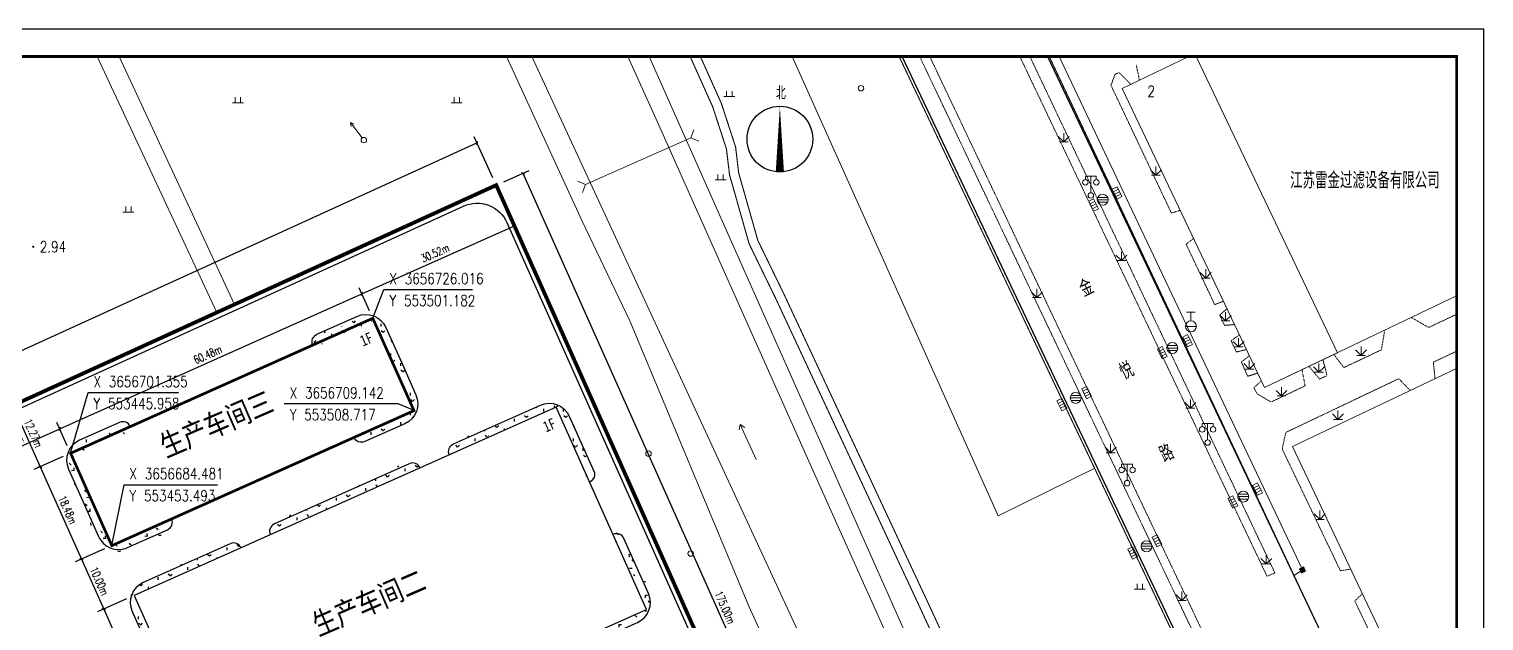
# Model space of a CAD drawing. Extents: x -165130 to 255370, y -346822 to 187778.
# Drawn here: x -10505 to 255370, y 20252 to 128378 of the extents above; entities that cross this region are included whole.
import ezdxf
from ezdxf.enums import TextEntityAlignment as Align

# ---------------------------------------------------------------- set-up
doc = ezdxf.new("R2010")
doc.units = 0
doc.header["$MEASUREMENT"] = 0
for name, pattern in [('DASH', [0.35, 0.25, -0.1]), ('X3', [5, 4, -1]), ('X6', [2, 1, -1])]:
    doc.linetypes.add(name, pattern=pattern)
doc.layers.get('0').update_dxf_attribs({"linetype": 'CONTINUOUS'})
doc.layers.get('Defpoints').update_dxf_attribs({"linetype": 'CONTINUOUS'})
for name, color, linetype in [('DIM_SYMB', 3, 'CONTINUOUS'), ('GCD', 1, 'CONTINUOUS'), ('PUB_DIM', 3, 'CONTINUOUS'), ('PUB_TEXT', 7, 'CONTINUOUS'), ('PUB_TITLE', 4, 'CONTINUOUS'), ('围墙', 151, 'FENCELINE1'), ('填充', 8, 'CONTINUOUS'), ('层0', 253, 'CONTINUOUS'), ('规划建筑', 7, 'CONTINUOUS'), ('规划道路边线', 1, 'CONTINUOUS')]:
    doc.layers.add(name, color=color, linetype=linetype)
doc.layers.add('底图', color=252, linetype='CONTINUOUS', lineweight=5)
doc.styles.add('_TCH_DIM', font='SIMPLEX', dxfattribs={"bigfont": 'GBCBIG'})
doc.styles.add('_TCH_DIM_T3', font='SIMPLEX', dxfattribs={"width": 0.7058823529411765, "bigfont": 'GBCBIG'})
doc.styles.add('HZ', font='txt', dxfattribs={"width": 0.7, "height": 5, "bigfont": 'STF:宋体'})
doc.styles.add('宋体', font='', dxfattribs={"width": 0.8})
doc.styles.get('宋体').set_extended_font_data('SimSun')
doc.linetypes.add('10421', pattern='A,2,[150,AAA.SHX,S=1,R=0,X=0,Y=1],1e-11', length=2.00000000001)
doc.linetypes.add('1161', pattern='A,0,[149,AAA.SHX,S=0.15,R=0,X=0,Y=0],-1.6', length=1.6)
doc.linetypes.add('444', pattern='A,4.5,[145,AAA.SHX,S=1,R=0,X=0,Y=1],4.5,-0.5,[146,AAA.SHX,S=1,R=0,X=0,Y=0],-0.5', length=10)
doc.linetypes.add('833', pattern='A,2,[150,AAA.SHX,S=0.8,R=0,X=0,Y=0.8],2,[150,AAA.SHX,S=2,R=0,X=0,Y=2],1e-11', length=4.00000000001)
doc.linetypes.add('FENCELINE1', pattern='A,0.25,-0.1,[133,ltypeshp.shx,S=0.1,R=0,X=-0.1,Y=0],-0.1,1', length=1.45)
doc.dimstyles.new('总图&&500', dxfattribs={"dimtxt": 1487.5, "dimasz": 500, "dimexe": 1250, "dimexo": 1500, "dimgap": 631.2500000000001, "dimtad": 1, "dimlfac": 0.001, "dimzin": 0, "dimdsep": 46, "dimtxsty": '_TCH_DIM_T3', "dimblk": 'ARCHTICK', "dimcen": 0.09, "dimclrt": 7, "dimazin": 2, "dimtfac": 1, "dimtix": 1, "dimtmove": 2, "dimatfit": 3, "dimfxl": 1, "dimtolj": 1, "dimtzin": 0, "dimarcsym": 0})

# ---------------------------------------------------------------- blocks, each defined once
blk = doc.blocks.new('qar5gesfd')
at = {"layer": 'PUB_TITLE'}
blk.add_lwpolyline([(-86068.11089729436, 153824.1564108373), (-1968.110897294362, 153824.1564108373), (-1968.110897294362, 213224.1564108373), (-86068.11089729436, 213224.1564108374)], close=True, dxfattribs=at)
at = {"layer": 'PUB_TITLE', "const_width": 100}
blk.add_lwpolyline([(-83568.11089729436, 154824.1564108373), (-2968.110897294362, 154824.1564108373), (-2968.110897294362, 212224.1564108373), (-83568.11089729436, 212224.1564108374)], close=True, dxfattribs=at)
blk = doc.blocks.new('gc133')
for p, q in [((-1, 0), (1, 0)), ((-0.8, 2.6), (0.8, 2.6)), ((0, 1), (0, 2.6))]:
    blk.add_line(p, q)
blk.add_circle((0, 0), 1)
blk = doc.blocks.new('gc002')
at = {"const_width": 1}
blk.add_lwpolyline([(-0.5, 0), (0.5, 0)], dxfattribs=at)
blk = doc.blocks.new('gc124')
for p, q in [((-1, 1), (0, 0)), ((-0.8, 0), (0.8, 0)), ((0, 0), (0, 1.6)), ((0, 0), (1, 1))]:
    blk.add_line(p, q)
blk = doc.blocks.new('gc097')
for p, q in [((-1, 2.9), (-1, 3.5)), ((-1, 3.5), (1, 3.5)), ((0, 0.5), (0, 3.5)), ((1, 3.5), (1, 2.9))]:
    blk.add_line(p, q)
for centre in [(-1, 2.399999999999999), (1, 2.399999999999999), (0, 0)]:
    blk.add_circle(centre, 0.5)
blk = doc.blocks.new('gc170')
at = {"linetype": 'Continuous'}
blk.add_circle((0, 0), 0.5, dxfattribs=at)
blk = doc.blocks.new('gc119')
for p, q in [((-1, 0), (1, 0)), ((-0.5, 1), (-0.5, 0)), ((0.5, 1), (0.5, 0))]:
    blk.add_line(p, q)
blk = doc.blocks.new('gcbj0104')
for p, q in [((-0.5, 0.5), (-0.5, -0.5)), ((0, 0.5), (0, -0.5)), ((0.5, 0.5), (0.5, -0.5))]:
    blk.add_line(p, q)
blk.add_lwpolyline([(-1, 0.5), (-1, -0.5), (1, -0.5), (1, 0.5)], close=True)
blk = doc.blocks.new('gcbj0103')
for p, q in [((-1, 0), (1, 0)), ((-0.9009279699931144, 0.4339686542644392), (0.9009279699931144, 0.4339686542644392)), ((-0.8840719287007583, -0.4673508584386286), (0.8840719287007583, -0.4673508584386286))]:
    blk.add_line(p, q)
blk.add_circle((0, 0), 1)
blk = doc.blocks.new('gc086')
for p, q in [((0, 0), (7, 0)), ((7, 0), (6.180847955711008, 0.573576436351046)), ((7, 0), (6.180847955711008, -0.573576436351046))]:
    blk.add_line(p, q)
blk = doc.blocks.new('gc013b')
at = {"linetype": 'Continuous'}
blk.add_line((0.5, 0), (4, 0), dxfattribs=at)
at = {"linetype": 'Continuous', "flags": 128}
blk.add_lwpolyline([(3.387748909760055, 0.35355), (4, 0), (3.387748909760055, -0.35355)], dxfattribs=at)
blk = doc.blocks.new('GC200')
at = {"linetype": 'Continuous', "const_width": 0.2, "flags": 128}
blk.add_lwpolyline([(-0.1, 0, 1), (0.1, 0, 1)], format="xyb", close=True, dxfattribs=at)
blk = doc.blocks.new('_ArchTick')
at = {"color": 0, "linetype": 'ByBlock', "const_width": 0.4}
blk.add_lwpolyline([(-0.5, -0.5), (0.5, 0.5)], dxfattribs=at)
blk = doc.blocks.new('*D49')
at = {"layer": 'Defpoints', "color": 0, "transparency": 16777216}
for p in [(71351.74197118447, 107576.1353553034), (74864.403028928, 99868.50443096919), (-98469.29338923818, 20873.73530151416)]:
    blk.add_point(p, dxfattribs=at)
at = {"layer": 'PUB_DIM', "color": 0, "lineweight": -2, "transparency": 16777216}
for p, q in [((-101981.9544469817, 28581.36622584838), (71351.74197118447, 107576.1353553034)), ((74242.34978050286, 101233.4402375637), (70833.36426416352, 108713.5818607988)), ((-99091.34663766332, 22238.67110810865), (-102500.3321540027, 29718.81273134379))]:
    blk.add_line(p, q, dxfattribs=at)
at = {"layer": 'PUB_DIM', "color": 0, "lineweight": -2, "transparency": 16777216, "xscale": 500, "yscale": 500, "zscale": 500}
for p, rotation in [((71351.74197118447, 107576.1353553034), 24.50056183613235), ((-101981.9544469817, 28581.36622584838), 204.5005618361324)]:
    blk.add_blockref('_ArchTick', p, dxfattribs=dict(at, rotation=rotation))
at = {"layer": 'PUB_DIM', "color": 7, "transparency": 16777216, "insert": (-15885.32171562165, 69329.94194662085), "char_height": 1487.5, "attachment_point": 5, "rotation": 24.50056183613235, "style": '_TCH_DIM_T3'}
blk.add_mtext('\\A1;190.49m', dxfattribs=at)
blk = doc.blocks.new('*D50')
at = {"layer": 'Defpoints', "color": 0, "transparency": 16777216}
for p in [(74864.40302892774, 99868.50443096923), (151099.9336176592, -57744.02110806569), (146219.8381236419, -59923.24092016646)]:
    blk.add_point(p, dxfattribs=at)
at = {"layer": 'PUB_DIM', "color": 0, "lineweight": -2, "transparency": 16777216}
for p, q in [((76234.04656051073, 100480.1224460676), (80885.86813259748, 102557.4059223186)), ((79744.49852294498, 102047.72424307), (151099.9336176592, -57744.02110806569)), ((147589.4816552249, -59311.62290506809), (152241.3032273117, -57234.33942881705))]:
    blk.add_line(p, q, dxfattribs=at)
at = {"layer": 'PUB_DIM', "color": 0, "lineweight": -2, "transparency": 16777216, "xscale": 500, "yscale": 500, "zscale": 500}
for p, rotation in [((79744.49852294498, 102047.72424307), 114.0632792769174), ((151099.9336176592, -57744.02110806569), 294.0632792769174)]:
    blk.add_blockref('_ArchTick', p, dxfattribs=dict(at, rotation=rotation))
at = {"layer": 'PUB_DIM', "color": 7, "transparency": 16777216, "insert": (116677.7226409198, 22712.50141467565), "char_height": 1487.5, "attachment_point": 5, "rotation": 294.0632792769174, "style": '_TCH_DIM_T3'}
blk.add_mtext('\\A1;175.00m', dxfattribs=at)
blk = doc.blocks.new('*D52')
at = {"layer": 'Defpoints', "color": 0, "transparency": 16777216}
for p in [(-7925.178393173035, 62087.10370005085), (-2920.691633115166, 50880.16938715522), (-8476.721879030632, 48399.10908753607)]:
    blk.add_point(p, dxfattribs=at)
at = {"layer": 'PUB_DIM', "color": 0, "lineweight": -2, "transparency": 16777216}
for p, q in [((-9294.82192475553, 61475.48568495137), (-14622.57824874058, 59096.36172118214)), ((-13481.2086390885, 59606.04340043171), (-8476.721879030632, 48399.10908753607)), ((-4290.335164697661, 50268.55137205574), (-9618.091488682712, 47889.4274082865))]:
    blk.add_line(p, q, dxfattribs=at)
at = {"layer": 'PUB_DIM', "color": 0, "lineweight": -2, "transparency": 16777216, "xscale": 500, "yscale": 500, "zscale": 500}
for p, rotation in [((-13481.2086390885, 59606.04340043171), 114.063279276964), ((-8476.721879030632, 48399.10908753607), 294.063279276964)]:
    blk.add_blockref('_ArchTick', p, dxfattribs=dict(at, rotation=rotation))
at = {"layer": 'PUB_DIM', "color": 7, "transparency": 16777216, "insert": (-9723.45868844228, 54563.22609115841), "char_height": 1487.5, "attachment_point": 5, "rotation": 294.063279276964, "style": '_TCH_DIM_T3'}
blk.add_mtext('\\A1;12.27m', dxfattribs=at)
blk = doc.blocks.new('*D53')
at = {"layer": 'Defpoints', "color": 0, "transparency": 16777216}
for p in [(-2920.691633115166, 50880.16938715522), (4614.442312895237, 34006.16107809294), (-941.587933020237, 31525.10077847378)]:
    blk.add_point(p, dxfattribs=at)
at = {"layer": 'PUB_DIM', "color": 0, "lineweight": -2, "transparency": 16777216}
for p, q in [((-4290.335164697661, 50268.55137205574), (-9618.091488682712, 47889.4274082865)), ((-8476.721879030632, 48399.10908753607), (-941.587933020237, 31525.10077847378)), ((3244.79878131274, 33394.54306299346), (-2082.957542672317, 31015.41909922421))]:
    blk.add_line(p, q, dxfattribs=at)
at = {"layer": 'PUB_DIM', "color": 0, "lineweight": -2, "transparency": 16777216, "xscale": 500, "yscale": 500, "zscale": 500}
for p, rotation in [((-8476.721879030632, 48399.10908753607), 114.063279276964), ((-941.587933020237, 31525.10077847378), 294.063279276964)]:
    blk.add_blockref('_ArchTick', p, dxfattribs=dict(at, rotation=rotation))
at = {"layer": 'PUB_DIM', "color": 7, "transparency": 16777216, "insert": (-3453.648335408148, 40522.75478017945), "char_height": 1487.5, "attachment_point": 5, "rotation": 294.063279276964, "style": '_TCH_DIM_T3'}
blk.add_mtext('\\A1;18.48m', dxfattribs=at)
blk = doc.blocks.new('*D54')
at = {"layer": 'Defpoints', "color": 0, "transparency": 16777216}
for p in [(4614.442312895237, 34006.16107809294), (8691.895746603568, 24875.20420152171), (3135.8655006881, 22394.14390190256)]:
    blk.add_point(p, dxfattribs=at)
at = {"layer": 'PUB_DIM', "color": 0, "lineweight": -2, "transparency": 16777216}
for p, q in [((3244.79878131274, 33394.54306299346), (-2082.957542672311, 31015.41909922422)), ((-941.5879330202315, 31525.10077847378), (3135.8655006881, 22394.14390190256)), ((7322.252215021072, 24263.58618642223), (1994.49589103602, 21884.46222265299))]:
    blk.add_line(p, q, dxfattribs=at)
at = {"layer": 'PUB_DIM', "color": 0, "lineweight": -2, "transparency": 16777216, "xscale": 500, "yscale": 500, "zscale": 500}
for p, rotation in [((-941.5879330202315, 31525.10077847378), 114.063279276964), ((3135.8655006881, 22394.14390190256), 294.063279276964)]:
    blk.add_blockref('_ArchTick', p, dxfattribs=dict(at, rotation=rotation))
at = {"layer": 'PUB_DIM', "color": 7, "transparency": 16777216, "insert": (2352.645354451221, 27520.27218736269), "char_height": 1487.5, "attachment_point": 5, "rotation": 294.063279276964, "style": '_TCH_DIM_T3'}
blk.add_mtext('\\A1;10.00m', dxfattribs=at)
blk = doc.blocks.new('*D55')
at = {"layer": 'Defpoints', "color": 0, "transparency": 16777216}
for p in [(8691.895746603568, 24875.20420152171), (25197.42724781739, -12086.9092383376), (19641.39700190191, -14567.96953795675)]:
    blk.add_point(p, dxfattribs=at)
at = {"layer": 'PUB_DIM', "color": 0, "lineweight": -2, "transparency": 16777216}
for p, q in [((7322.252215021072, 24263.58618642223), (1994.495891036026, 21884.46222265299)), ((3135.865500688105, 22394.14390190256), (19641.39700190191, -14567.96953795675)), ((23827.78371623489, -12698.52725343708), (18500.02739224983, -15077.65121720632))]:
    blk.add_line(p, q, dxfattribs=at)
at = {"layer": 'PUB_DIM', "color": 0, "lineweight": -2, "transparency": 16777216, "xscale": 500, "yscale": 500, "zscale": 500}
for p, rotation in [((3135.865500688105, 22394.14390190256), 114.063279276964), ((19641.39700190191, -14567.96953795675), 294.063279276964)]:
    blk.add_blockref('_ArchTick', p, dxfattribs=dict(at, rotation=rotation))
at = {"layer": 'PUB_DIM', "color": 7, "transparency": 16777216, "insert": (12644.13782191229, 4473.737029147428), "char_height": 1487.5, "attachment_point": 5, "rotation": 294.063279276964, "style": '_TCH_DIM_T3'}
blk.add_mtext('\\A1;40.48m', dxfattribs=at)
blk = doc.blocks.new('*D69')
at = {"layer": 'Defpoints', "color": 0, "transparency": 16777216}
for p in [(-4908.607328062422, 55331.86277343793), (-2920.691633454469, 50880.16938761133), (-20274.44080686941, 43130.80586406853)]:
    blk.add_point(p, dxfattribs=at)
at = {"layer": 'PUB_DIM', "color": 0, "lineweight": -2, "transparency": 16777216}
for p, q in [((-3532.309648550272, 52249.81291919546), (-5418.289007308926, 56473.23238309137)), ((-22262.35650147737, 47582.49924989513), (-4908.607328062422, 55331.86277343793)), ((-20886.05882196522, 44500.44939565266), (-22772.03818072387, 48723.86885954858))]:
    blk.add_line(p, q, dxfattribs=at)
at = {"layer": 'PUB_DIM', "color": 0, "lineweight": -2, "transparency": 16777216, "xscale": 500, "yscale": 500, "zscale": 500}
for p, rotation in [((-4908.607328062422, 55331.86277343793), 24.06327927681006), ((-22262.35650147737, 47582.49924989513), 204.0632792768101)]:
    blk.add_blockref('_ArchTick', p, dxfattribs=dict(at, rotation=rotation))
at = {"layer": 'PUB_DIM', "color": 7, "transparency": 16777216, "insert": (-14146.13176194105, 52712.68758228533), "char_height": 1487.5, "attachment_point": 5, "rotation": 24.063279276810068, "style": '_TCH_DIM_T3'}
blk.add_mtext('\\A1;19.01m', dxfattribs=at)
blk = doc.blocks.new('*D70')
at = {"layer": 'Defpoints', "color": 0, "transparency": 16777216}
for p in [(50315.41986518586, 79992.30114200054), (52303.33555979381, 75540.60775617394), (-2920.691633454469, 50880.16938761133)]:
    blk.add_point(p, dxfattribs=at)
at = {"layer": 'PUB_DIM', "color": 0, "lineweight": -2, "transparency": 16777216}
for p, q in [((-4908.607328062422, 55331.86277343793), (50315.41986518586, 79992.30114200054)), ((51691.717544698, 76910.25128775807), (49805.73818593935, 81133.67075165398)), ((-3532.309648550272, 52249.81291919546), (-5418.289007308926, 56473.23238309137))]:
    blk.add_line(p, q, dxfattribs=at)
at = {"layer": 'PUB_DIM', "color": 0, "lineweight": -2, "transparency": 16777216, "xscale": 500, "yscale": 500, "zscale": 500}
for p, rotation in [((50315.41986518586, 79992.30114200054), 24.06327927681006), ((-4908.607328062422, 55331.86277343793), 204.0632792768101)]:
    blk.add_blockref('_ArchTick', p, dxfattribs=dict(at, rotation=rotation))
at = {"layer": 'PUB_DIM', "color": 7, "transparency": 16777216, "insert": (22142.75642139056, 68917.58852833802), "char_height": 1487.5, "attachment_point": 5, "rotation": 24.063279276810068, "style": '_TCH_DIM_T3'}
blk.add_mtext('\\A1;60.48m', dxfattribs=at)
blk = doc.blocks.new('*D71')
at = {"layer": 'Defpoints', "color": 0, "transparency": 16777216}
for p in [(78183.10025456251, 92436.68902251794), (80171.01594917045, 87984.99563669134), (52303.33555979381, 75540.60775617394)]:
    blk.add_point(p, dxfattribs=at)
at = {"layer": 'PUB_DIM', "color": 0, "lineweight": -2, "transparency": 16777216}
for p, q in [((79559.39793407466, 89354.63916827549), (77673.41857531601, 93578.05863217138)), ((50315.41986518586, 79992.30114200052), (78183.10025456251, 92436.68902251794)), ((51691.717544698, 76910.25128775809), (49805.73818593936, 81133.67075165396))]:
    blk.add_line(p, q, dxfattribs=at)
at = {"layer": 'PUB_DIM', "color": 0, "lineweight": -2, "transparency": 16777216, "xscale": 500, "yscale": 500, "zscale": 500}
for p, rotation in [((78183.10025456251, 92436.68902251794), 24.06327927681006), ((50315.41986518586, 79992.30114200052), 204.0632792768101)]:
    blk.add_blockref('_ArchTick', p, dxfattribs=dict(at, rotation=rotation))
at = {"layer": 'PUB_DIM', "color": 7, "transparency": 16777216, "insert": (63688.61021270304, 87470.00165287803), "char_height": 1487.5, "attachment_point": 5, "rotation": 24.063279276810054, "style": '_TCH_DIM_T3'}
blk.add_mtext('\\A1;30.52m', dxfattribs=at)

msp = doc.modelspace()

# ---------------------------------------------------------------- hatches: boundary and pattern name
at = {"layer": '填充', "linetype": 'Continuous'}
h = msp.add_hatch(dxfattribs=at)
h.set_pattern_fill('GRASS', color=3, scale=100, style=0)
h.set_pattern_definition([(90, (-553077492.7896539, -3656423346.704501), (-1796.049999999999, 1796.049999999999), [476.2500000000001, -3115.85]), (45, (-553077492.7896539, -3656423346.704501), (-1796.05122421383, 1796.05122421383), [476.2500000000001, -2063.75]), (135, (-553077492.7896539, -3656423346.704501), (-1796.05122421383, -1796.05122421383), [476.2500000000001, -2063.75])])
h.paths.add_polyline_path([(48881.32125367969, 53773.6553259762), (49714.95980229229, 52984.30986596365), (50862.58280023187, 53015.62980968598), (58167.34830202907, 56277.59255688731), (59760.13069745153, 57561.99153127242), (60512.52616586536, 59493.90453366656), (60188.74967928976, 61560.95668101776), (54888.06021507829, 73431.20062152017), (53594.6370645389, 75030.59223001916), (51513.27684094757, 75790.57494491432), (49604.69609072059, 75452.6019984493), (42299.93058886379, 72190.63925171364), (41510.58512910455, 71357.00070286263), (41541.90507235378, 70209.37770592142), (52499.05332507938, 75102.3218267234), (59838.46950604767, 58666.59944677819)])
h = msp.add_hatch(dxfattribs=at)
h.set_pattern_fill('GRASS', color=3, scale=100, style=0)
h.set_pattern_definition([(90, (-553083649.237552, -3656604108.681174), (-1796.049999999999, 1796.049999999999), [476.2500000000001, -3115.85]), (45, (-553083649.237552, -3656604108.681174), (-1796.05122421383, 1796.05122421383), [476.2500000000001, -2063.75]), (135, (-553083649.237552, -3656604108.681174), (-1796.05122421383, -1796.05122421383), [476.2500000000001, -2063.75])])
h.paths.add_polyline_path([(66288.21512528509, 50594.99604661111), (66256.89518191665, 51742.6190449493), (67046.24064167589, 52576.25759380031), (82935.86221107095, 59671.81098494772), (84868.64735587686, 60008.02629288379), (86899.41397627443, 59268.90747841541), (88219.22633578628, 57650.4096066216), (92704.42511298507, 47606.35704161692), (92735.74505635351, 46458.73404467572), (91946.39959659427, 45625.09549675602), (85830.21944578737, 59321.53081089351)])
h = msp.add_hatch(dxfattribs=at)
h.set_pattern_fill('GRASS', color=3, scale=100, style=0)
h.set_pattern_definition([(138.1265585537184, (3091910224.445234, -2028744245.34705), (-138.5357297495131, 2536.217470285773), [476.2500000000002, -3115.85]), (183.1265585537184, (3091910224.445234, -2028744245.34705), (-138.5358241774839, 2536.219199008528), [476.2500000000001, -2063.75]), (93.12655855371831, (3091910224.445234, -2028744245.34705), (2536.219199008528, 138.5358241774839), [476.2500000000001, -2063.75])])
h.paths.add_polyline_path([(15542.79577901238, 38886.24680867512), (15574.11572273844, 37738.62381173391), (14784.77026226395, 36904.98526381422), (7480.004760705167, 33643.02251475025), (5460.451982282335, 33314.323469867), (3519.694386326009, 34043.60170463193), (2196.640636585886, 35664.42389167938), (-3104.048827863997, 47534.66783171613), (-3431.645707882708, 49565.351768733), (-2608.262949920958, 51622.45530109946), (-1082.647450424498, 52818.03195864055), (6222.118051551515, 56079.99470351357), (7369.741049431497, 56111.31464816723), (8203.379597924883, 55321.96918862034), (-2753.768654860323, 50429.02506688703), (4585.647525988752, 33993.30268787313)])
h = msp.add_hatch(dxfattribs=at)
h.set_pattern_fill('GRASS', color=3, scale=100, style=0)
h.set_pattern_definition([(90, (-553083868.3805169, -3656604206.540056), (-1796.049999999999, 1796.049999999999), [476.2500000000001, -3115.85]), (45, (-553083868.3805169, -3656604206.540056), (-1796.05122421383, 1796.05122421383), [476.2500000000001, -2063.75]), (135, (-553083868.3805169, -3656604206.540056), (-1796.05122421383, -1796.05122421383), [476.2500000000001, -2063.75])])
h.paths.add_polyline_path([(33564.62228038162, 35982.18735480774), (33533.30233677477, 37129.81035314593), (34322.64779701084, 37963.44890153129), (58976.23136540502, 48972.57317310292), (60123.85436364263, 49003.89311682526), (60957.49291213602, 48214.54765681271)])
h = msp.add_hatch(dxfattribs=at)
h.set_pattern_fill('GRASS', color=3, scale=100, style=0)
h.set_pattern_definition([(318.1265585540056, (-3091959848.420999, 2028897753.340381), (138.5357297622263, -2536.217470285079), [476.2500000000001, -3115.85]), (3.126558554005675, (-3091959848.420999, 2028897753.340381), (138.535824190197, -2536.219199007835), [476.2499999999992, -2063.749999999992]), (273.1265585540056, (-3091959848.420999, 2028897753.340381), (-2536.219199007835, -138.5358241901968), [476.2500000000001, -2063.75])])
h.paths.add_polyline_path([(82793.74662580341, 13632.88260797132), (83627.38517411798, 12843.53714795876), (84775.0081725344, 12874.85709121544), (100664.6297418699, 19970.41048189718), (102205.0925969705, 21185.18344160262), (103010.2404582128, 23190.68751843739), (102686.0311187729, 25253.77460602764), (98200.83234163374, 35297.82717103232), (97367.1937936768, 36087.17263104487), (96219.57079478353, 36055.8526877882), (102335.7509461269, 22359.41737178806)])
h = msp.add_hatch(dxfattribs=at)
h.set_pattern_fill('GRASS', color=3, scale=100, style=0)
h.set_pattern_definition([(90, (-553084087.523482, -3656604304.398939), (-1796.049999999999, 1796.049999999999), [476.2500000000001, -3115.85]), (45, (-553084087.523482, -3656604304.398939), (-1796.05122421383, 1796.05122421383), [476.2500000000001, -2063.75]), (135, (-553084087.523482, -3656604304.398939), (-1796.05122421383, -1796.05122421383), [476.2500000000001, -2063.75])])
h.paths.add_polyline_path([(28233.90006723255, 33601.73896594066), (27400.26151873916, 34391.08442502189), (26252.63852050155, 34359.76448176522), (10363.01695116633, 27264.21109154914), (8786.922467909986, 26002.36477503646), (8012.326306604082, 23994.30440306757), (8341.615573786432, 21980.84696602169), (12826.81435116404, 11936.79440101702), (13660.45289977663, 11147.44894193579), (14808.07589789503, 11178.7688847268), (8691.895746909315, 24875.20420165826)])

# ---------------------------------------------------------------- linework, layer by layer
at = {"linetype": 'Continuous'}
for p, q in [((52303.33556040376, 75540.6077563176, -3489.999999999997), (54353.69194933027, 80774.54201072548, -3489.999999999997)), ((54353.69194933027, 80774.54201072548, -3489.999999999997), (70531.60887550563, 80774.54201072548, -3489.999999999997)), ((-2920.691633082693, 50880.16938683484, -3489.999999999997), (274.3548197376076, 61961.54602184985, -3489.999999999997)), ((274.3548197376076, 61961.54602184985, -3489.999999999997), (16791.41435093712, 61961.54602184985, -3489.999999999997)), ((56973.94580652565, 59913.18953815196, -3489.999999999997), (36123.94580658525, 59913.18953815196, -3489.999999999997)), ((59838.46950640529, 58666.59944677446, -3489.999999999997), (56973.94580652565, 59913.18953815196, -3489.999999999997)), ((4614.442312918836, 34006.16107821558, -3489.999999999997), (6848.996102713281, 45128.68220590428, -3489.999999999997)), ((6848.996102713281, 45128.68220590428, -3489.999999999997), (23911.70635257685, 45128.68220590428, -3489.999999999997))]:
    msp.add_line(p, q, dxfattribs=at)
at = {"elevation": -625.1000928940671}
msp.add_lwpolyline([(145370.1269499287, -163621.816245052), (145370.1269499287, -138621.816245052), (250370.1269499287, -138621.816245052), (250370.1269499287, 123378.1837549482), (-152629.8730500711, 123378.1837549482), (-152629.8730500711, -163621.8162450518), (145370.1269499287, -163621.8162450518)], dxfattribs=at)
at = {"color": 1, "linetype": 'DASH', "ltscale": 10000, "const_width": 700, "elevation": -3489.999999999997, "flags": 128}
msp.add_lwpolyline([(-98469.29338917858, 20873.73530153278), (-27113.85829273588, -138918.0100500947), (146219.8381235823, -59923.24092019256), (74864.40302892774, 99868.50443096925)], close=True, dxfattribs=at)
at = {"linetype": 'Continuous', "elevation": -3489.999999999997, "flags": 128}
for points in [[(50347.39758636802, -111326.1283134473), (36219.14935382456, -79687.64918683004, 0.4142135623081832), (30935.7852300629, -77666.24780896958), (-33875.74667081959, -106608.0122931292, -0.4142135623727538), (-41800.79285750515, -103575.910227037), (-94723.68104807264, 14938.40697161946, -0.4119799579292865), (-91733.3199156893, 22844.62225843314), (68860.604622446, 96033.3919486599, -0.4164507001701108), (76827.39174243063, 93020.12078125123), (140289.243268393, -49094.91226322856, -0.4142135624707902), (137257.1412014589, -57019.95845198538), (62354.24319019169, -90468.04966324847, 0.4165498130546527), (60848.02807673067, -94452.36542321648), (65410.71588339657, -104455.0532965353)], [(41346.18730755895, 70647.6636350723), (41346.18730755895, 70647.6636350723, -0.4142135623730951), (42104.21282406896, 72628.92518133018), (49408.97832568735, 75890.8879285315, -0.4142135623730951), (54692.34245016426, 73869.48655113671), (57538.40494718403, 67496.07865173463), (60188.74967928976, 61560.95668101776, -0.4142135623730951), (58167.34830202907, 56277.59255688731), (50862.58280023187, 53015.62980968598, -0.4142135623730951), (48881.32125367969, 53773.6553259762), (48881.32125367969, 53773.6553259762)], [(66288.21512528509, 50594.99604661111), (66288.21512528509, 50594.99604661111, -0.4142135623730951), (67046.24064167589, 52576.25759380031), (82935.86221107095, 59671.81098494772, -0.4142135623730951), (88219.22633578628, 57650.4096066216), (92704.42511298507, 47606.35704161692, -0.4142135623730951), (91946.39959659427, 45625.09549675602), (91946.39959659427, 45625.09549675602)], [(8007.661832891637, 55760.25511683989), (8007.661832891637, 55760.25511683989, 0.4142135623730951), (6026.40028651827, 56518.28063359577), (-1278.365215457743, 53256.31788686011, 0.4142135623730951), (-3299.766592420405, 47972.95376319531), (-453.7040956390556, 41599.54586193059), (2196.640636585886, 35664.42389167938, 0.4142135623730951), (7480.004760705167, 33643.02251475025), (14784.77026226395, 36904.98526381422, 0.4142135623730951), (15542.79577901238, 38886.24680867512), (15542.79577901238, 38886.24680867512)], [(60957.49291213602, 48214.54765681271), (60957.49291213602, 48214.54765681271, 0.4142135623730951), (58976.23136540502, 48972.57317310292), (34322.64779701084, 37963.44890153129, 0.4142135623730951), (33564.62228038162, 35982.18735480774), (33564.62228038162, 35982.18735480774)], [(82793.74662604183, 13632.88260657433), (82793.74662604183, 13632.88260657433, 0.4142135623730951), (84775.00817265362, 12874.85709121544), (100664.6297422275, 19970.41048189718, 0.4142135623730951), (102686.0311194882, 25253.77460602764), (98200.83234199136, 35297.82717103232, 0.4142135623730951), (96219.57079549879, 36055.8526877882), (96219.57079549879, 36055.8526877882)], [(28233.90006723255, 33601.73896594066), (28233.90006723255, 33601.73896594066, 0.4142135623730951), (26252.63852050155, 34359.76448176522), (10363.01695116633, 27264.21109154914, 0.4142135623730951), (8341.615573786432, 21980.84696602169), (12826.81435116404, 11936.79440101702, 0.4142135623730951), (14808.07589789503, 11178.7688847268), (14808.07589789503, 11178.7688847268)]]:
    msp.add_lwpolyline(points, format="xyb", dxfattribs=at)
at = {"layer": 'DIM_SYMB'}
msp.add_lwpolyline([(126702.2076516226, 102269.7955911409, 1500, 0, 0), (126702.2076516226, 114269.7955911409, 0, 0, 0)], format="xyseb", dxfattribs=at)
msp.add_circle((126702.2076516226, 108269.7955911409), 6000, dxfattribs=at)
at = {"layer": 'PUB_TEXT', "color": 4, "const_width": 500, "elevation": -3489.999999999997, "flags": 128}
msp.add_lwpolyline([(4614.442312918836, 34006.16107821558), (59838.46950616688, 58666.59944677819), (52303.33556016535, 75540.60775633994), (-2920.691633201903, 50880.16938684601)], close=True, dxfattribs=at)
at = {"layer": '围墙', "ltscale": 0.2, "const_width": 200, "elevation": -3489.999999999997}
msp.add_lwpolyline([(74368.46908362955, -92769.29297031742), (146219.8381235823, -59923.24092019256), (74864.40302892774, 99868.50443096925), (-98469.29338917858, 20873.73530153278), (-27113.85829273588, -138918.0100500947), (47486.60596933216, -104919.7363552069)], dxfattribs=at)
at = {"layer": '底图', "linetype": 'Continuous'}
for p, q in [((110429.3972988948, 108485.6949917609, -3419.999999999998), (111007.6825875267, 109977.53483696, -3419.999999999998)), ((110429.3972988948, 108485.6949917609, -3419.999999999998), (111921.237144433, 107907.4097027639, -3419.999999999998)), ((91195.41268148273, 99997.66013339255, -3419.999999999998), (89703.5728359446, 100575.9454219239, -3419.999999999998)), ((91195.41268148273, 99997.66013339255, -3419.999999999998), (90617.12739297003, 98505.82028819341, -3419.999999999998))]:
    msp.add_line(p, q, dxfattribs=at)
at = {"layer": '底图', "linetype": 'X6'}
msp.add_line((210146.6867719516, 69389.32973878551, 1546.000000000001), (211982.7278748378, 69826.63868494425, 1546.000000000001), dxfattribs=at)
at = {"layer": '底图', "linetype": 'Continuous', "elevation": -3419.999999999998, "flags": 128}
for points in [[(1962.387617941946, 123378.1837549482), (23809.26028897637, 76600.73078364227)], [(27055.08199908584, 78079.97539673094), (5955.990366396494, 123378.1837549482)], [(81367.25296063023, 123378.1837549482), (164008.7916503176, -54921.41273910087)], [(98916.1442884556, 123378.1837549482), (104097.9695599899, 111935.7171518365), (135525.6458694562, 41491.72254359443), (176402.9655465111, -49454.40539032128)], [(201457.5356165362, 123378.1837549482), (189235.4067403898, 117552.8600098202), (215287.0674081668, 62893.79418814648), (228602.0338961706, 69239.98733131308), (202798.6305412869, 123378.1837549482)], [(201457.5356133371, 123378.1837549482), (189235.4067403898, 117552.8600098202), (215287.0674081668, 62893.79418814648), (250370.1269496903, 79615.11842986662)], [(91195.41268148273, 99997.66013339255), (110429.3972988948, 108485.6949917609)], [(250370.1269496903, 66374.46008656267), (220390.9138724431, 52138.06063808594), (243790.9650503621, 2861.899008379318), (250370.1269496903, 5986.183044836856)]]:
    msp.add_lwpolyline(points, dxfattribs=at)
at = {"layer": '底图', "linetype": '10421', "elevation": -79.99999999999909, "flags": 128}
msp.add_lwpolyline([(76727.98433350027, 123378.1837549482), (90591.42482366413, 93295.65903997142), (99276.45784189552, 75077.67477851454), (121047.5522751436, 22968.71423382405), (155759.5890856609, -53463.38004631829), (157823.4851230606, -54861.92463304754), (161746.6952461228, -55919.21200895589)], dxfattribs=at)
at = {"layer": '底图', "linetype": '833', "elevation": -3419.999999999998, "flags": 128}
msp.add_lwpolyline([(177559.6826054677, -48944.18335160147), (177822.9356797561, -47183.14571877848), (178128.5400696024, -45964.40179332998), (176739.6716849431, -42919.18483715411), (102813.4976646509, 123378.1837549482)], dxfattribs=at)
at = {"layer": '底图', "linetype": 'X3', "const_width": 200, "elevation": -3419.999999999998, "flags": 128}
msp.add_lwpolyline([(110302.2611748776, 123378.1837549482), (114423.04464259, 114195.3550566556), (116942.7652340755, 106478.7185279289), (117501.0109944567, 101770.5364659065), (121084.2534197196, 89150.85389778111), (125909.212085031, 79229.39115610067), (152458.5182690844, 22365.15669977386), (170218.9214090332, -16158.18685026746), (176985.6691742763, -32822.15552836563), (182355.8775729761, -45134.61898140516), (184827.2235179767, -49984.15641127061)], dxfattribs=at)
at = {"layer": '底图', "linetype": 'Continuous', "const_width": 200, "elevation": -3419.999999999998, "flags": 128}
for points in [[(112165.5848675123, 123378.1837549482), (116011.0281986818, 114808.9280150468), (118611.099168919, 106846.2186999256), (119173.2750451788, 102104.8904828364), (122678.6444867477, 89759.465754834), (127443.8994635567, 79960.77047508303), (154000.6320131049, 23080.62996655796), (171779.2166973576, -15482.15040344652), (178552.5873833522, -32162.42885881942), (183893.709806405, -44408.20588324126), (186375.8366436586, -49278.89872681256)], [(246962.7461619005, -84015.05757508706), (148495.9778088182, 123378.1837549482)], [(175933.0439358293, 123378.1837549482), (220673.542171441, 28545.89478286076), (222215.5403393134, 29556.89757676888)]]:
    msp.add_lwpolyline(points, dxfattribs=at)
at = {"layer": '底图', "linetype": '1161', "elevation": -58.99999999999909, "flags": 128}
msp.add_lwpolyline([(128928.0872120266, 123378.1837549482), (166595.5224104151, 39449.79677848611), (184237.4016120061, 48182.72409668285)], dxfattribs=at)
at = {"layer": '底图', "linetype": 'X6', "elevation": -3419.999999999998, "flags": 128}
msp.add_lwpolyline([(152247.8773394716, 123378.1837549482), (249029.7394020781, -80285.05382886063, 0.5934626672202562), (250370.1269496903, -80469.67727145087)], format="xyb", dxfattribs=at)
at = {"layer": '底图', "linetype": 'X6', "flags": 128}
for points, elevation in [([(250370.1269496903, -79520.24510143232), (154090.9935960197, 123378.1837549482)], -3419.999999999998), ([(172388.3593841931, 123378.1837549482), (217166.5413014516, 29025.88842656557), (215741.5424360856, 28399.88584477548), (170552.7309016637, 123378.1837549482)], -3419.999999999998), ([(187205.3798247799, 118127.8341299491), (187953.3762311563, 120110.8354850309), (188717.3756492957, 120431.8368685069), (190803.4432510957, 118300.2191985594)], -231.9999999999991), ([(192412.3076561913, 119067.0378197553), (191817.3729491457, 121921.8424869338)], -32.99999999999909), ([(198260.6737200841, 94766.5161330821), (187205.3798247799, 118127.8341299491)], -3419.999999999998), ([(198260.6737200841, 94766.5161330821), (199857.9004444703, 95265.77475002129)], -3419.999999999998), ([(200949.1856027469, 89085.33012341801), (202314.1157801971, 90112.38213615585)], -2436.8842766948), ([(206181.1150760874, 78029.56179097388), (200949.1856027469, 89085.33012341801)], -3276.229594781253), ([(206181.1150760874, 78029.56179097388), (207780.6028474793, 78643.12955491338)], -3276.229594781253), ([(207975.4593652114, 74237.87177154887), (207077.2857035622, 76135.83312124107), (208427.3346944675, 77286.2195659997)], -3419.999999999998), ([(245270.3608313426, 73862.50214964245), (242086.1489626393, 75690.46978499833)], 339.333713850036), ([(245270.3608313426, 73862.50214964245), (250370.1269496903, 76273.21065809671)], 339.333713850036), ([(207975.4593652114, 74237.87177154887), (209804.7450034246, 74396.2709487984)], 508.9999999999995), ([(209160.464418076, 71449.87391807232), (210703.9984507188, 72509.54464810062)], 438.0000000000009), ([(237247.6123066768, 73384.32142172102), (236636.4183845744, 69781.15448854957)], 2403.923048402577), ([(210146.6867719516, 69389.32973878551), (209160.464418076, 71449.87391807232)], 1546.000000000001), ([(236636.4183845744, 69781.15448854957), (229765.4275371656, 66533.1710100742)], 2403.923048402577), ([(250370.1269496903, 69532.18550361786), (246122.7508871183, 67511.33110966627)], 338.6787299067964), ([(212214.4762012586, 64947.87945306022), (211029.1642195806, 67545.54292779509), (212517.4038747177, 68704.83339844365)], 1546.000000000001), ([(225335.4465959892, 64439.07639790419), (223392.6436853632, 66780.75190154929)], 12135.31216961482), ([(225957.3511896357, 68003.145452925), (226691.5632107481, 65080.12576993648)], 12135.31216961482), ([(229765.4275371656, 66533.1710100742), (227943.3152856454, 68949.69772115443)], 2403.923048402577), ([(246443.7005022988, 64509.89562166948), (246122.7508871183, 67511.33110966627)], -8291.074818495208), ([(212214.4762012586, 64947.87945306022), (214030.0765454993, 65531.09042193834)], 1546.000000000001), ([(216475.4847133979, 60250.88717496116), (213950.4820674881, 61710.88259793911), (213325.4799962267, 62853.88146653865), (214709.7654000744, 64105.03323968593)], 300.0000000000009), ([(241927.0937879905, 62365.06889840681), (239801.7422843799, 64503.86536853481), (219164.4948005304, 54684.8920479985)], -8278.264237117313), ([(222110.7931401953, 66169.7949635433), (222713.62114086, 63199.71427867282)], 13022.83328947435), ([(226691.5632107481, 65080.12576993648), (225335.4465959892, 64439.07639790419)], 12135.31216961482), ([(222713.62114086, 63199.71427867282), (216475.4847133979, 60250.88717496116)], 13022.83328947435), ([(218505.5002826676, 51659.89085320476), (219164.4948005304, 54684.8920479985)], 337.0000000000009), ([(229135.3152142391, 29419.74441694189), (218505.5002826676, 51659.89085320476)], 402.9426430662011), ([(229135.3152142391, 29419.74441694189), (231043.3994472846, 29705.90452371258)], 402.9426430662011), ([(231751.9852708206, 23909.52327974234), (233179.6222452149, 25207.41607608367)], 402.9426430662011), ([(231765.8194054589, 23916.0927747013), (242201.5901311859, 2081.933796742)], -3419.999999999998)]:
    msp.add_lwpolyline(points, dxfattribs=dict(at, elevation=elevation))
at = {"layer": '底图', "linetype": '444', "elevation": -3419.999999999998, "flags": 128}
msp.add_lwpolyline([(177769.5100405975, 123378.1837549482), (222215.5403393134, 29556.89757676888)], dxfattribs=at)
at = {"layer": '规划建筑', "linetype": 'Continuous', "elevation": -3489.999999999997, "flags": 128}
msp.add_lwpolyline([(25197.42724760645, -12086.90923837852), (102335.7509461269, 22359.41737178806), (85830.21944542974, 59321.53081089351), (8691.895746790105, 24875.20420165826)], close=True, dxfattribs=at)
at = {"layer": '规划道路边线', "linetype": 'Continuous'}
msp.add_line((214363.4714462385, -14163.1198782837, -3489.999999999997), (149061.209921232, 123378.1837549482, -3489.999999999997), dxfattribs=at)
at = {"layer": '规划道路边线', "linetype": 'Continuous', "elevation": -3419.999999999998, "flags": 128}
msp.add_lwpolyline([(175628.8827576479, 123378.1837549482), (237595.9721273407, -7138.494460041635), (250370.1269496903, -11948.63708889019)], dxfattribs=at)

# ---------------------------------------------------------------- block references
at = {"layer": '层0', "xscale": 5, "yscale": 5, "zscale": 5}
msp.add_blockref('qar5gesfd', (265210.6814364004, -937742.5982992386, -625.1000928940671), dxfattribs=at)
at = {"layer": '底图', "linetype": 'Continuous'}
for name, p, xscale, yscale, zscale, rotation in [('gc119', (117472.6281146631, 116040.285818615, -3419.999999999998), 1000.000000000001, 1000.000000000001, 1000.000000000001, 0.0001038352427426), ('gc170', (141521.5695716366, 117580.9015309075, -3419.999999999998), 1000.000000000001, 1000.000000000001, 1000.000000000001, 0.0001038352427426), ('gc119', (27651.38836475462, 114935.9460797729, -3419.999999999998), 1000.000000000001, 1000.000000000001, 1000.000000000001, 0.0001038352427426), ('gc119', (67651.38836475462, 114936.0185711281, -3419.999999999998), 1000.000000000001, 1000.000000000001, 1000.000000000001, 0.0001038352427426), ('gc013b', (50673.3979953751, 108100.5866968641, -3419.999999999998), 1000, 1000, 1000, 127.219338521054), ('gc124', (178588.3546316251, 107762.1421817327, -3419.999999999998), 1000.000000000001, 1000.000000000001, 1000.000000000001, 0.0001038352427426), ('gc170', (50673.3979953751, 108100.5866968641, -3419.999999999998), 1000.000000000001, 1000.000000000001, 1000.000000000001, 0.0001038352427426), ('gc119', (115860.9523732886, 100833.6119128959, -3419.999999999998), 1000.000000000001, 1000.000000000001, 1000.000000000001, 0.0001038352427426), ('gc097', (183532.4163367376, 97980.82747483719, 70.00000000000091), 1000.000000000001, 1000.000000000001, 1000.000000000001, 0.0001038352427426), ('gc124', (195420.1732479557, 101673.0962180169, -3419.999999999998), 1000.000000000001, 1000.000000000001, 1000.000000000001, 0.0001038352427426), ('gcbj0104', (188324.8895201311, 98445.88941974659, -3.000000000001819), 1000, 1000, 1000, 116.5235529749601), ('gc119', (7651.424610100919, 94935.9098350266, -3419.999999999998), 1000.000000000001, 1000.000000000001, 1000.000000000001, 0.0001038352427426), ('gcbj0104', (184039.8935197815, 96238.88165351097, 85.00000000000091), 1000, 1000, 1000, 116.5235529749601), ('gcbj0103', (185719.4177447185, 97203.83143784571, -179.9999999999991), 1000.000000000001, 1000.000000000001, 1000.000000000001, 0.0001038352427426), ('gc124', (189119.4238654003, 86097.79798179958, -3419.999999999998), 1000.000000000001, 1000.000000000001, 1000.000000000001, 0.0001038352427426), ('gc124', (204523.9625565633, 82890.42532337923, -3419.999999999998), 1000.000000000001, 1000.000000000001, 1000.000000000001, 0.0001038352427426), ('gc124', (173673.2378711924, 79316.4219310144, -3419.999999999998), 1000.000000000001, 1000.000000000001, 1000.000000000001, 0.0001038352427426), ('gc133', (201826.4596736059, 74067.86062881444, 383.9999999999995), 1000.000000000001, 1000.000000000001, 1000.000000000001, 0.0001038352427426), ('gc124', (208161.9928512201, 75062.9102097461, -3419.999999999998), 1000.000000000001, 1000.000000000001, 1000.000000000001, 0.0001038352427426), ('gcbj0104', (201213.9384441003, 71449.91277797241, -54.99999999999909), 1000, 1000, 1000, 116.5235529749601), ('gc124', (210540.7038991675, 70310.49094196502, -3419.999999999998), 1000.000000000001, 1000.000000000001, 1000.000000000001, 0.0001038352427426), ('gcbj0104', (196581.9424346909, 69247.90438344795, 16), 1000, 1000, 1000, 116.5235529749601), ('gcbj0103', (198405.4668463692, 70109.85442657117, -178), 1000.000000000001, 1000.000000000001, 1000.000000000001, 0.0001038352427426), ('gc124', (232928.4977210388, 68772.98245100398, -3419.999999999998), 1000.000000000001, 1000.000000000001, 1000.000000000001, 0.0001038352427426), ('gc124', (212499.6428947672, 66256.95695342589, -3419.999999999998), 1000.000000000001, 1000.000000000001, 1000.000000000001, 0.0001038352427426), ('gc124', (225232.7002902254, 65697.87096172664, -3419.999999999998), 1000.000000000001, 1000.000000000001, 1000.000000000001, 0.0001038352427426), ('gcbj0103', (180775.4833507761, 61002.82247677539, -221.0000000000005), 1000.000000000001, 1000.000000000001, 1000.000000000001, 0.0001038352427426), ('gcbj0104', (182763.9556207284, 61971.87934151012, 3.000000000000909), 1000, 1000, 1000, 116.5235529749601), ('gc124', (218376.4467100129, 61364.76646490488, -3419.999999999998), 1000.000000000001, 1000.000000000001, 1000.000000000001, 0.0001038352427426), ('gcbj0104', (178225.9596111998, 59769.87111788336, -39.00000000000182), 1000, 1000, 1000, 116.5235529749601), ('gc124', (201719.0867473111, 59132.4122761013, -3419.999999999998), 1000.000000000001, 1000.000000000001, 1000.000000000001, 0.0001038352427426), ('gc124', (228702.2978875861, 57074.43986168224, -3419.999999999998), 1000.000000000001, 1000.000000000001, 1000.000000000001, 0.0001038352427426), ('gc086', (122359.5125466213, 49757.81617859472, -3419.999999999998), 1000, 1000, 1000, 114.6992439791672), ('gc097', (204883.4981441721, 52839.86616680492, 123.0000000000009), 1000.000000000001, 1000.000000000001, 1000.000000000001, 0.0001038352427426), ('gc170', (102696.6558972225, 50812.18969669286, -3419.999999999998), 1000.000000000001, 1000.000000000001, 1000.000000000001, 0.0001038352427426), ('gc124', (187158.3550437912, 50975.11224668566, -3419.999999999998), 1000.000000000001, 1000.000000000001, 1000.000000000001, 0.0001038352427426), ('gc097', (190156.5115984306, 45415.83947777841, -278.9999999999991), 1000.000000000001, 1000.000000000001, 1000.000000000001, 0.0001038352427426), ('gcbj0104', (214001.9875800237, 44336.93595310766, -41.99999999999909), 1000, 1000, 1000, 116.5235529749601), ('gcbj0104', (209483.9918989763, 41953.92776593659, 105.9999999999982), 1000, 1000, 1000, 116.5235529749601), ('gcbj0103', (211391.2462472543, 42965.77622355986, 72), 1000.000000000001, 1000.000000000001, 1000.000000000001, 0.0001038352427426), ('gc124', (225369.4188325033, 38803.90446666721, -3419.999999999998), 1000.000000000001, 1000.000000000001, 1000.000000000001, 0.0001038352427426), ('gcbj0103', (193711.5325065479, 33878.84592158813, -218), 1000.000000000001, 1000.000000000001, 1000.000000000001, 0.0001038352427426), ('gcbj0104', (195627.0047296509, 34873.90265368018, 8.999999999999545), 1000, 1000, 1000, 116.5235529749601), ('gc170', (110402.5211361274, 32555.87047278974, -3419.999999999998), 1000.000000000001, 1000.000000000001, 1000.000000000001, 0.0001038352427426), ('gcbj0104', (191170.0087400898, 32660.89457679633, -37.99999999999909), 1000, 1000, 1000, 116.5235529749601), ('gc124', (215597.5742516145, 30680.99965281878, -3419.999999999998), 1000.000000000001, 1000.000000000001, 1000.000000000001, 0.0001038352427426), ('gc002', (222215.5403393134, 29556.89757676888, -3419.999999999998), 999.9999999999995, 999.9999999999995, 999.9999999999995, 115.3483547601239), ('gc119', (192472.7912186012, 26040.4217386255, -3419.999999999998), 1000.000000000001, 1000.000000000001, 1000.000000000001, 0.0001038352427426), ('gc124', (200151.388079308, 23997.90404165257, -3419.999999999998), 1000.000000000001, 1000.000000000001, 1000.000000000001, 0.0001038352427426)]:
    msp.add_blockref(name, p, dxfattribs=dict(at, xscale=xscale, yscale=yscale, zscale=zscale, rotation=rotation))
ref = msp.add_blockref('GC200', (-9749.58354220516, 88609.20791966934, -3419.999999999998), dxfattribs=dict(at, xscale=1000.000000000001, yscale=1000.000000000001, zscale=1000.000000000001, rotation=0.0001038352427426))
ref.add_attrib('height', '2.94', dxfattribs={"layer": 'GCD', "linetype": 'Continuous', "height": 2000, "rotation": 0.0001038353105267705, "style": 'HZ', "width": 0.8}).set_placement((-8549.583539224928, 88609.21009337623, -3419.999999999998), align=Align.MIDDLE_LEFT)

# ---------------------------------------------------------------- texts
at = {"linetype": 'Continuous', "style": 'HZ', "width": 0.8}
for s, p in [('X 3656726.016', (55353.69194933027, 81774.54201072548, -3489.999999999997)), ('Y 553501.182', (55353.69194933027, 77774.54201072548, -3489.999999999997)), ('X 3656701.355', (1274.354819737608, 62961.54602184985, -3489.999999999997)), ('X 3656709.142', (37123.94580658525, 60913.18953815196, -3489.999999999997)), ('Y 553445.958', (1274.354819737608, 58961.54602184985, -3489.999999999997)), ('Y 553508.717', (37123.94580658525, 56913.18953815196, -3489.999999999997)), ('X 3656684.481', (7848.996102713281, 46128.68220590428, -3489.999999999997)), ('Y 553453.493', (7848.996102713281, 42128.68220590428, -3489.999999999997))]:
    msp.add_text(s, height=2000, dxfattribs=at).set_placement(p)
at = {"linetype": 'Continuous', "attachment_point": 1, "rotation": 23.42300780189533, "style": '宋体'}
for s, insert, char_height, width in [('1F', (49726.19879158586, 72209.3316436382, -3489.999999999997), 2000, 48788.21423195768), ('生产车间三', (12911.53464848758, 53737.16858137172, -3489.999999999997), 4000, 48035.83754221146), ('1F', (83165.12391337007, 56506.73425277788, -3489.999999999997), 2000, 48788.21423195768), ('生产车间二', (40767.80669405311, 21126.26952152792, -3489.999999999997), 4000, 48788.21423195768)]:
    msp.add_mtext(s, dxfattribs=dict(at, insert=insert, char_height=char_height, width=width))
at = {"layer": 'PUB_TEXT', "style": '_TCH_DIM'}
msp.add_text('北', height=2411.347517730496, dxfattribs=at).set_placement((125984.1225452396, 115519.7955911409))
at = {"layer": '底图', "linetype": 'Continuous', "style": 'HZ', "width": 0.8}
for s, height, p in [('2', 1999.999999999999, (194567.1181575879, 116994.2532478468, -3419.999999999998)), ('江苏雷金过滤设备有限公司', 3000, (233625.4700330719, 100907.443658785, -3419.999999999998))]:
    msp.add_text(s, height=height, rotation=0.0001038353105267705, dxfattribs=at).set_placement(p, align=Align.MIDDLE)
for s, p in [('金', (182336.2782642469, 79289.86729668546, -3419.999999999998)), ('悦', (189674.914901875, 64177.47462341655, -3419.999999999998)), ('路', (197013.5515398011, 49065.08194968197, -3419.999999999998))]:
    msp.add_text(s, height=3000, rotation=25.90138985129562, dxfattribs=at).set_placement(p)

# ---------------------------------------------------------------- dimensions: what is measured, and where the dimension line sits
at = {"layer": 'PUB_DIM'}
for p1, p2, distance, picture, middle in [((-98469.29338923818, 20873.73530151416), (74864.403028928, 99868.5044309692), 8470.322436149689, '*D49', (-15885.32171562165, 69329.94194662085)), ((74864.40302892774, 99868.50443096925), (146219.8381236419, -59923.24092016649), 5344.560881885497, '*D50', (116677.7226409198, 22712.50141467565)), ((52303.3355597938, 75540.60775617394), (80171.01594917045, 87984.99563669135), 4875.385401204786, '*D71', (63688.61021270304, 87470.00165287803)), ((-2920.69163345447, 50880.16938761133), (52303.33555979381, 75540.60775617394), 4875.385401204803, '*D70', (22142.75642139056, 68917.58852833802)), ((-7925.178393173032, 62087.10370005085), (-2920.691633115164, 50880.16938715521), -6084.828042260005, '*D52', (-9723.45868844228, 54563.22609115841)), ((-20274.44080686942, 43130.80586406853), (-2920.69163345447, 50880.16938761133), 4875.385401204809, '*D69', (-14146.13176194105, 52712.68758228533)), ((-2920.691633115164, 50880.16938715521), (4614.442312895237, 34006.16107809293), -6084.828042260014, '*D53', (-3453.648335408148, 40522.75478017945)), ((4614.442312895237, 34006.16107809293), (8691.895746603568, 24875.20420152171), -6084.828042260007, '*D54', (2352.645354451221, 27520.27218736269)), ((8691.895746603568, 24875.20420152171), (25197.42724781738, -12086.9092383376), -6084.828042260012, '*D55', (12644.13782191229, 4473.737029147428))]:
    dim = msp.add_aligned_dim(p1=p1, p2=p2, distance=distance, dimstyle='总图&&500', override={"dimpost": 'm'}, dxfattribs=at)
    dim.commit()
    dim.dimension.update_dxf_attribs({"geometry": picture, "text_midpoint": middle})

doc.saveas('drawing.dxf')
